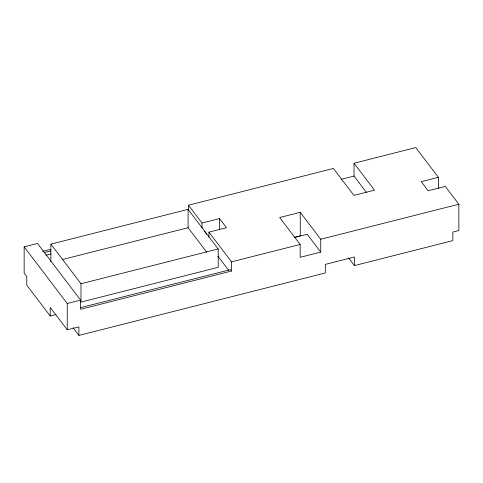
<?xml version="1.0" encoding="UTF-8"?>
<svg xmlns="http://www.w3.org/2000/svg" width="483" height="483" viewBox="0 0 483 483"><rect width="100%" height="100%" fill="white"/><g stroke="black" fill="none" stroke-linecap="round" stroke-linejoin="round"><path stroke-width="0.72" d="M56.07 314.542L50.232 316.021L26.776 285.181L26.776 276.62L24.15 273.167L24.15 246.855L37.529 243.462L80.607 300.112L80.607 309.289L231.55 271.029L231.55 261.852L208.952 232.136L226.449 227.704L219.517 218.594L202.021 223.025L188.467 205.203L333.439 168.452L353.924 195.392L374.506 190.169L354.021 163.236L415.772 147.581L438.365 177.297L438.365 188.334M50.872 244.126L188.086 209.344L218.213 248.956L218.213 267.31L80.993 302.092L80.993 283.738L50.872 244.126L50.872 261.75M42.631 251.347L50.655 249.313M44.418 252.549L50.981 250.888M341.246 179.32L354.021 176.084L366.675 192.723M45.873 255.241L50.981 253.943M62.548 259.522L188.086 227.698L206.802 252.307M300.257 212.303L279.675 217.525L300.154 244.458L300.154 257.306L320.742 252.09L320.742 239.242L300.257 212.303L300.257 235.861L294.576 237.298M438.365 177.297L421.212 181.644L428.143 190.755L445.296 186.408L458.85 204.231L458.85 230.536L452.867 232.057L452.867 240.619L354.395 265.584L348.617 257.982M80.993 283.738L218.213 248.956M294.407 237.503L307.182 234.261L320.742 252.09M24.15 246.855L67.228 303.505L80.607 300.112M231.55 261.852L300.154 244.458M320.742 239.242L458.85 204.231M80.281 307.719L230.494 269.641L231.55 271.029M50.232 316.021L50.232 307.46L67.228 329.811L78.904 326.852L78.904 335.419L325.319 272.955L325.319 264.388L354.395 257.016L354.395 265.584M204.575 231.556L206.742 234.406M217.93 256.177L228.701 270.341M73.09 327.77L78.904 335.419M354.021 163.236L354.021 176.084M219.517 218.594L219.517 229.636M208.952 232.136L208.952 237.177M202.021 223.025L202.021 228.067M188.467 205.203L188.467 210.141M188.086 209.344L188.086 227.698M67.228 303.505L67.228 329.811"/></g></svg>
